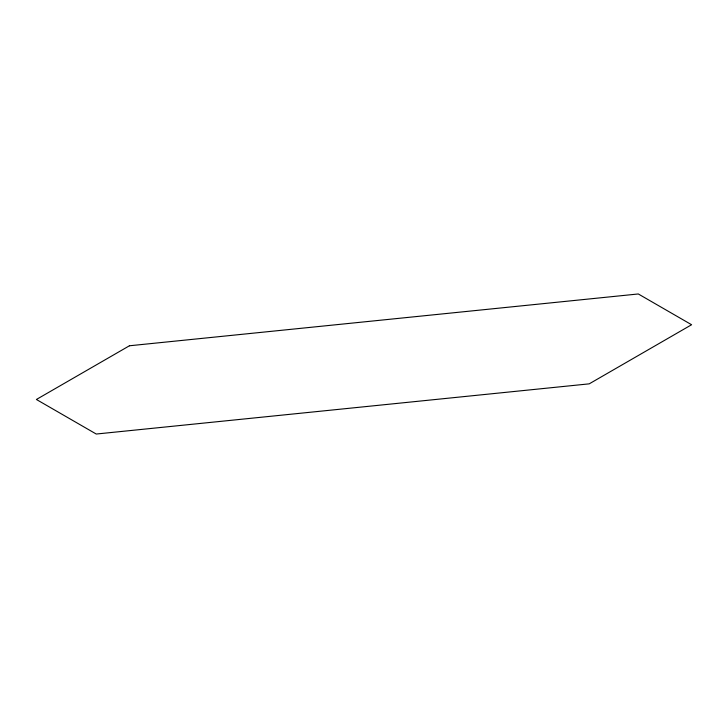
<?xml version="1.0" encoding="UTF-8"?>
<svg xmlns="http://www.w3.org/2000/svg" width="728" height="728" viewBox="0 0 728 728"><rect width="100%" height="100%" fill="white"/><g stroke="black" fill="none" stroke-linecap="round" stroke-linejoin="round"><path stroke-width="1.09" d="M129.429 345.773L36.4 399.481L96.251 434.034L589.216 383.847L691.6 324.734L638.301 293.966L129.429 345.773"/></g></svg>
